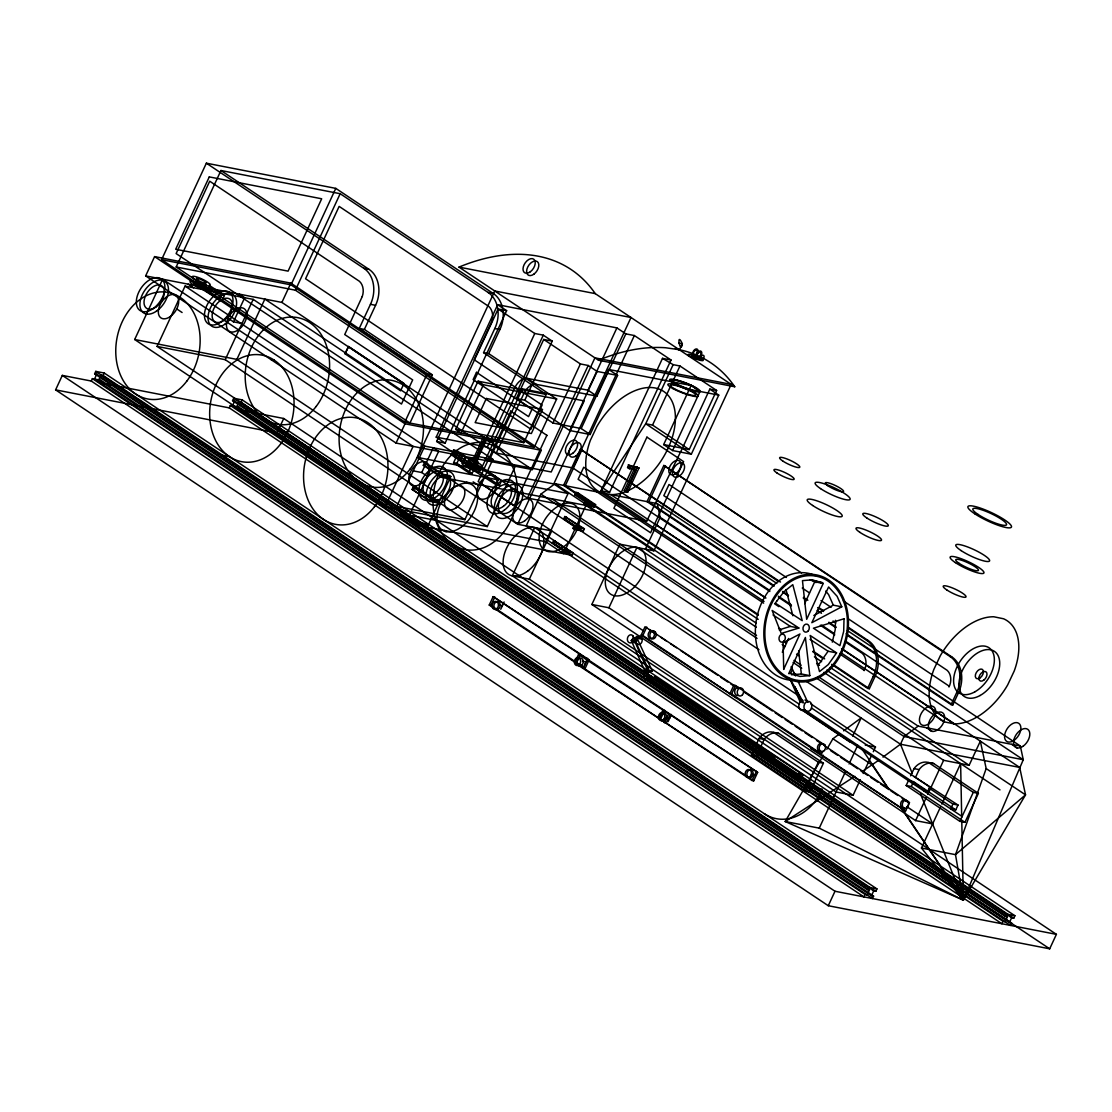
<?xml version="1.0" encoding="UTF-8"?>
<svg xmlns="http://www.w3.org/2000/svg" width="1112" height="1112" viewBox="0 0 1112 1112"><rect width="100%" height="100%" fill="white"/><g stroke="black" fill="none" stroke-linecap="round" stroke-linejoin="round"><path stroke-width="1.5" d="M835.459 620.301L835.209 629.753L832.304 642.138M818.418 676.735L943.601 760.302L969.136 765.278L980.339 741.148L986.177 768.587L955.5 854.655L963.353 900.178L785.197 821.518L823.353 755.312M691.455 356.062L696.126 356.827L697.905 352.129A3.711 2.293 -61.2 0 0 696.682 348.959A3.711 2.293 -61.2 0 0 693.29 351.378L691.455 356.062L695.195 358.106L699.865 358.87L701.644 354.186A3.711 2.293 -61.2 0 0 700.407 351.003A3.711 2.293 -61.2 0 0 697.029 353.421L695.195 358.106M948.981 687.007L949.843 684.95A12.566 9.66 -79 0 0 947.118 670.3L843.369 600.897M864.149 670.647L865.039 668.548A13.08 10.05 -79 0 0 862.203 653.3L844.856 641.582M847.441 630.587L1020.343 746.013L1023.262 759.732L963.353 900.178L819.252 828.148L785.197 821.518L854.836 776.329M500.747 609.237L504.111 601.995M584.245 665.532L587.609 658.29M668.076 721.688L671.439 714.46M782.292 652.257L788.644 638.469M804.671 603.635L814.721 581.798L810.245 579.852M783.626 669.424L799.945 633.979L783.07 642.847L783.724 669.215M823.2 583.439L806.687 619.314L802.461 580.631L812.385 579.825L823.2 583.439L814.721 581.798M873.587 896.133L100.9 380.276L99.788 382.695L229.225 407.882L230.337 405.477L1003.024 921.32L1005.151 921.737L1007.389 916.913L234.701 401.057L232.464 405.88L1010.419 925.392L1011.531 922.988L238.858 407.131L237.732 409.536L283.727 418.487L1056.4 934.344L1049.686 948.814L828.273 905.724L55.6 389.867L62.314 375.397L91.267 381.041L863.954 896.884L865.067 894.479L867.193 894.896L869.431 890.073L96.758 374.216L94.631 373.799L95.743 371.38L104.264 373.048L876.937 888.905L875.825 891.31L873.698 890.893L101.011 375.036L98.773 379.859L871.461 895.716L873.587 896.133L872.461 898.552L94.52 379.039L96.758 374.216M91.267 381.041L92.393 378.622L100.9 380.276M145.644 275.901L154.596 256.608L290.844 283.129L541.252 450.304L532.3 469.598L396.053 443.076L145.644 275.901L281.892 302.422L532.3 469.598M101.011 375.036L103.138 375.453L104.264 373.048M488.696 353.63L556.653 399.013L534.26 447.246L404.837 422.06L161.587 259.666L206.359 163.186L335.796 188.373L493.2 293.457A26.66 20.489 -79 0 1 499.886 329.513L488.696 353.63L483.581 352.643L494.784 328.526A26.66 20.489 -79 0 0 488.085 292.456L340.175 193.71L220.954 170.511L176.182 266.991L409.939 423.046L432.332 374.813L364.361 329.444L359.259 328.443L370.449 304.327A26.66 20.489 -79 0 0 363.763 268.27L206.359 163.186M134.677 339.521L162.672 279.223L413.08 446.398L385.086 506.697L134.677 339.521L236.87 359.398L487.278 526.574L515.259 466.275L264.851 299.1L236.87 359.398M157.084 346.416L185.065 286.118L253.188 299.378L492.866 459.381L464.872 519.679L396.748 506.419L157.084 346.416L225.208 359.676L464.872 519.679M203.565 289.481L205.803 284.658L203.788 283.977A9.897 1.946 24.9 0 1 192.279 277.069A9.897 1.946 24.9 0 1 201.814 278.931A9.897 1.946 24.9 0 1 210.001 285.186L206.971 290.135L207.763 290.01A9.897 1.946 24.9 0 0 201.119 284.491A9.897 1.946 24.9 0 0 190.235 281.253L189.985 281.683A9.897 1.946 24.9 0 0 201.55 288.8L218.772 299.628L222.178 300.282L224.415 295.458L209.209 285.311M218.772 299.628L221.01 294.805L224.415 295.458M228.113 318.254L233.478 321.841L244.682 297.724L239.316 294.138M225.208 359.676L253.188 299.378M1007.389 916.913L1005.262 916.496L232.575 400.654L233.701 398.235L242.221 399.889L1014.895 915.746L1013.769 918.164L1011.642 917.747L238.969 401.891L236.731 406.714L1009.404 922.571L1011.531 922.988M281.892 302.422L290.844 283.129M161.587 259.666L291.01 284.853L335.796 188.373M238.969 401.891L241.095 402.308L242.221 399.889M176.182 266.991L295.389 290.19L340.175 193.71M55.6 389.867L276.999 432.957L283.727 418.487M345.151 353.783L348.515 346.541L403.962 383.557L400.598 390.798L344.984 353.755L348.515 346.541M364.361 329.444L375.564 305.313A26.66 20.489 -79 0 0 368.864 269.257L220.954 170.511M404.837 422.06L427.216 373.827L432.332 374.813M396.053 443.076L405.004 423.783L541.252 450.304M417.514 457.407L494.757 290.983L631.004 317.504L553.762 483.928L417.514 457.407L442.228 473.976L450.819 476.492L427.314 527.144L402.03 511.131L400.918 513.549L418.793 525.49L572.082 555.319L573.194 552.9L553.609 540.627L552.483 543.045L568.579 553.79L569.705 551.385L553.609 540.627M396.748 506.419L424.742 446.12L457.199 452.445L454.961 457.268L458.255 457.908L460.493 453.084L492.866 459.381M497.676 304.702L506.627 310.679L445.147 443.104L436.21 437.127L497.676 304.702L616.896 327.901L625.834 333.878L634.354 335.532L671.022 360.01L609.543 492.449L601.036 490.781L662.502 358.356L671.022 360.01M412.107 489.419L429.913 500.497L438.503 503.027L429.997 501.359L412.107 489.419L413.233 487.014L431.025 498.093L439.629 500.608L431.108 498.954L413.233 487.014M423.297 465.302L424.423 462.898L426.132 463.217L425.006 465.636L423.297 465.302L441.186 477.243L594.461 507.072L595.587 504.667L577.698 492.727L576.002 492.394L574.876 494.798L590.972 505.557L592.098 503.138L576.002 492.394M400.918 513.549L402.613 513.869L403.739 511.464M413.817 489.753L414.929 487.348M663.655 444.578L672.607 450.555L691.33 454.196L718.755 395.107L700.032 391.466L691.094 385.489L663.655 444.578L689.204 449.554L716.628 390.465L709.817 389.13L682.393 448.233L646.642 521.236L527.422 498.037L481.816 467.582L473.295 465.928L436.641 441.45L498.106 309.011L506.627 310.679M455.67 429.413L478.063 381.18L546.187 394.44L523.794 442.673L455.67 429.413L461.035 432.999L483.428 384.752L556.653 399.013M402.613 513.869L418.71 524.628L419.836 522.209L428.426 524.725L419.919 523.071L402.03 511.131M429.913 500.497L431.025 498.093M425.006 465.636L441.103 476.381L442.228 473.976M418.793 525.49L419.919 523.071M429.997 501.359L431.108 498.954M441.186 477.243L442.312 474.838L450.819 476.492M451.361 454.864L454.655 455.503L474.504 468.944L474.073 468.082A4.073 0.792 24.9 0 0 468.221 465.344A4.073 0.792 24.9 0 0 469.139 467.123L472.433 468.597L451.361 454.864L453.599 450.04L456.907 450.68L465.858 456.671L463.621 461.494L460.326 460.854L462.564 456.031L453.599 450.04M454.655 455.503L456.907 450.68M453.599 462.675L455.837 457.852L459.145 458.505L456.907 463.329L453.599 462.675L468.819 472.836L472.169 473.615L456.907 463.329M426.647 523.53L425.521 525.948L418.71 524.628M436.724 501.832L437.836 499.413M441.103 476.381L447.914 477.715L449.039 475.297M472.336 461.049L483.539 436.933L493.839 439.782L492.727 442.201L484.123 439.685L474.046 461.383L472.336 461.049L474.129 462.244L475.839 462.578L485.916 440.866M474.129 462.244L485.332 438.128L493.839 439.782M473.295 465.928L534.775 333.503L543.281 335.157L552.233 341.12L524.794 400.209L516.288 398.555L543.712 339.466L552.233 341.12M474.351 468.652L472.113 473.476L468.819 472.836L471.057 468.013L474.615 468.764M475.436 470.974L477.673 466.15L481.871 466.692A9.897 1.946 24.9 0 0 473.684 460.437A9.897 1.946 24.9 0 0 464.149 458.575A9.897 1.946 24.9 0 0 475.658 465.483L481.079 466.818L501.651 480.551L568.065 493.478L545.672 541.711L409.424 515.203L431.817 466.957L498.245 479.884L495.994 484.707L473.42 470.306A9.897 1.946 24.9 0 1 461.855 463.19L462.105 462.759A9.897 1.946 24.9 0 1 472.989 465.997A9.897 1.946 24.9 0 1 479.633 471.516L475.436 470.974L478.883 471.669M436.21 437.127L487.292 447.08L514.995 387.393A11.773 7.172 -56.3 0 1 527.255 378.372L587.984 390.187L596.922 396.164L625.834 333.878M484.123 439.685L490.934 441.005L492.06 438.587M481.079 466.818L478.841 471.641L499.413 485.374L501.651 480.551M481.816 467.582L543.281 335.157M510.811 411.259L478.174 481.552L514.203 505.612L546.84 435.32M487.292 447.08L496.244 453.043L523.947 393.37A11.773 7.172 -56.3 0 1 536.192 384.335L596.922 396.164M552.956 423.033L580.381 363.944L588.206 365.473L597.144 371.436L617.577 375.411L590.152 434.514L569.719 430.525L560.768 424.562L552.956 423.033L516.288 398.555M560.768 424.562L588.206 365.473M527.422 498.037L561.463 424.701L581.201 428.537L590.152 434.514M447.914 477.715L517.678 524.28L594.92 357.855L731.168 384.377L653.925 550.801L619.857 544.171L591.862 604.469L915.607 820.6L932.634 823.909L906.739 806.617M587.984 390.187L616.896 327.901M569.719 430.525L597.144 371.436M753.727 780.832L659.013 718.408L662.933 709.956L757.647 772.381L753.727 780.832L752.018 780.499L489.238 605.053L493.158 596.616L589.096 659.861L585.19 668.312L583.48 667.978L587.4 659.541L589.096 659.861M776.843 583.452L657.261 503.611L555.055 483.72L540.946 494.131L526.184 525.934L849.929 742.065L853.335 742.733M489.238 605.053L490.934 605.387L494.854 596.949M860.299 779.721L853.085 795.275L836.043 791.966L512.312 575.835L534.705 527.588L799.445 704.341M581.201 428.537L608.639 369.448L691.094 385.489M780.527 582.035L580.367 449.206L563.575 485.388L758.12 615.27M496.244 453.043L572.875 467.957L634.354 335.532M582.076 449.54L565.285 485.708L758.384 614.63M512.312 575.835L529.34 579.143L551.733 530.91L517.678 524.28M579.783 529.673L563.687 518.929L564.799 516.51L584.398 528.784L583.272 531.202L574.751 529.534L572.972 528.339L574.084 525.934L580.895 527.255L579.783 529.673L572.972 528.339M552.483 543.045L554.193 543.379L555.305 540.96M563.687 518.929L565.382 519.262L566.508 516.844M574.876 494.798L576.586 495.132L577.698 492.727M545.672 541.711L561.768 552.469L562.894 550.051L569.705 551.385M653.925 550.801L584.161 504.222L585.287 501.818L592.098 503.138M563.562 553.665L587.067 503.013L595.587 504.667M598.506 360.246L734.754 386.767L595.24 293.624L458.992 267.102L598.506 360.246A230.49 140.39 -56.3 0 1 665.699 347.764L679.557 349.738L682.337 343.747C675.762 329.638 680.53 356.132 682.337 343.747L678.862 343.052M716.628 390.465L679.96 365.987L673.149 364.653L645.724 423.755L601.036 490.781L646.642 521.236M636.175 470.015L629.364 468.694L627.571 467.499L628.683 465.094L638.997 467.943L627.793 492.06L626.098 491.726L624.305 490.531L634.382 468.819L636.175 470.015L626.098 491.726M629.364 468.694L630.476 466.275L638.997 467.943M691.33 454.196L645.724 423.755L652.535 425.076L679.96 365.987M624.305 490.531L626.014 490.865L637.204 466.748M847.344 635.355L951.107 704.619L952.803 704.952L958.405 692.901A26.66 20.489 -79 0 0 951.705 656.831L663.836 465.442L647.031 501.623L773.855 586.288M665.532 465.775L648.741 501.957L774.119 585.663M672.607 450.555L700.032 391.466M574.626 662.863L578.546 654.426L580.242 654.76L576.322 663.197L574.626 662.863L666.171 723.175L670.077 714.738L578.546 654.426M591.862 604.469L608.903 607.777L636.884 547.479L756.313 627.21M657.261 503.611L660.167 517.33L645.405 549.133L756.188 623.109M737.075 698.419L641.124 635.174L645.043 626.723L738.132 688.064M641.124 635.174L642.833 635.508L646.753 627.057M660.709 718.727L664.628 710.29M664.462 722.842L668.381 714.404M735.546 685.534L733.837 685.2L729.917 693.652L731.626 693.971L735.546 685.534L825.382 745.513L823.672 745.179M751.198 755.326L753.436 750.503L758.551 751.503L800.807 779.707L803.045 774.883L760.789 746.68L755.673 745.679L759.037 738.451A18.306 14.067 -79 0 1 773.577 732.363L778.692 733.35L823.408 763.207L809.967 792.147L804.852 791.16L751.198 755.326L756.313 756.327L809.967 792.147M756.313 756.327L758.551 751.503M760.789 746.68L764.152 739.438A18.306 14.067 -79 0 1 778.692 733.35M752.018 780.499L756.424 771.339M774.772 756.827L771.367 756.16L769.129 760.983L772.534 761.65L774.772 756.827L655.01 676.874L649.533 679.529L646.128 678.862L651.604 676.207M646.128 678.862L795.692 778.72L797.929 773.896L803.045 774.883M819.752 753.616L821.462 753.95L822.769 751.142M804.852 791.16L818.293 762.207L823.408 763.207M831.609 664.323L867.638 688.384L873.24 676.318A26.66 20.489 -79 0 0 866.554 640.262L847.858 627.78M867.638 688.384L869.348 688.717L874.936 676.652A26.66 20.489 -79 0 0 868.25 640.595L848.122 627.154M852.723 736.047L861.119 717.949L843.647 730.834M819.252 828.148L845.44 771.742M849.054 763.958L857.713 745.29M863.19 773.493L871.141 756.382M873.309 751.712L875.478 747.042L810.731 703.813M882.997 757.105L900.47 744.22L904.042 736.533L918.151 726.136L1020.343 746.013M828.273 905.724L835.001 891.254L1056.4 934.344M910.658 775.842L914.022 768.614A18.306 14.067 -79 0 1 928.562 762.526L933.663 763.513L978.379 793.37L964.952 822.31L959.837 821.323L906.183 785.489L908.421 780.666L913.536 781.666L955.778 809.87L958.016 805.046L914.064 776.51M906.183 785.489L911.284 786.49L913.536 781.666M915.774 776.843L919.124 769.601A18.306 14.067 -79 0 1 933.663 763.513M951.107 704.619L956.695 692.567A26.66 20.489 -79 0 0 950.009 656.511L663.836 465.442M94.631 373.799L867.304 889.656L868.43 887.237L876.937 888.905M812.608 748.849L810.898 748.515L905.613 810.94L909.533 802.503L825.104 746.138M871.461 895.716L873.698 890.893M924.114 791.146L927.519 791.813L929.757 786.99L811.426 707.983M915.607 820.6L926.365 797.401M927.811 794.316L943.601 760.302M842.215 648.935L1019.69 767.419L1025.528 794.858L963.353 900.178L921.445 848.039L940.404 807.187M941.85 804.073L960.629 763.61L961.699 817.209M958.016 805.046L952.914 804.059L950.677 808.883L955.778 809.87M959.837 821.323L973.278 792.369L978.379 793.37M1003.024 921.32L1001.898 923.738L229.225 407.882M1005.262 916.496L1006.374 914.092L1014.895 915.746M1009.404 922.571L1011.642 917.747M421.754 472.53L433.263 447.788L438.628 451.361L427.119 476.117L421.754 472.53L413.247 470.876M836.572 652.883L810.161 635.48L819.502 671.578L828.273 664.587L836.572 652.883L828.092 651.257L819.794 662.947L817.292 664.948M826.828 749.293L832.902 738.757L839.616 733.809M631.491 640.985L633.77 637.857M648.532 672.329L635.438 642.861L632.033 642.194A4.073 3.127 -79 0 1 627.891 641.388A4.073 3.127 -79 0 1 628.572 635.939A4.073 3.127 -79 0 1 632.839 635.8L633.618 637.537L631.282 640.526L645.127 671.676L648.532 672.329L652.341 670.925M652.466 671.398L637.023 638.191A4.073 3.127 -79 0 1 635.438 642.861L634.688 641.179L637.023 638.191L636.245 636.467L641.346 637.454L642.124 639.192A4.073 3.127 -79 0 1 638.677 644.543A4.073 3.127 -79 0 1 636.217 639.053A4.073 3.127 -79 0 1 641.346 637.454M878.966 760.066L862.092 771.617M645.127 671.676L648.407 669.327M813.831 615.506L833.305 605.164L841.77 606.804L837.1 596.282L828.593 586.983L811.829 622.692L841.77 606.804M779.164 629.865L790.368 626.403L798.847 628.03L781.236 633.465L772.117 610.418L798.847 628.03M648.115 680.183L647.684 680.294A5.101 3.92 -79 0 1 643.848 676.263A5.101 3.92 -79 0 1 646.878 670.453L652.23 670.883L651.326 670.856A5.101 3.92 -79 0 0 647.267 675.818A5.101 3.92 -79 0 0 650.409 680.947A5.101 3.92 -79 0 0 655.01 676.874M791.424 674.789L801.349 673.983L809.828 675.623L805.394 637.468L789.006 673.01L799.903 676.416L809.828 675.623M693.318 357.077L698.002 357.842M646.878 670.453L650.284 671.05M813.414 580.686L821.893 582.313M363.763 268.27L368.864 269.257M488.085 292.456L493.2 293.457M370.449 304.327L375.564 305.313M494.784 328.526L499.886 329.513M233.478 321.841L241.999 323.495M403.962 383.557L348.334 346.513M270.841 359.496L274.247 360.149M627.571 467.499L634.382 468.819M232.575 400.654L234.701 401.057M436.641 441.45L445.147 443.104M230.337 405.477L238.858 407.131M469.139 467.123L474.073 468.082M279.112 430.622L287.633 432.276M495.994 484.707L499.413 485.374M584.161 504.222L590.972 505.557M220.954 454.975L229.461 456.629M575.877 527.13L584.398 528.784M385.086 506.697L487.278 526.574M564.674 551.246L573.194 552.9M561.768 552.469L568.579 553.79M866.554 640.262L868.25 640.595M950.009 656.511L951.705 656.831M652.244 630.657L653.62 631.574A4.073 3.127 -79 0 1 652.549 638.149A4.073 3.127 -79 0 1 648.143 635.216A4.073 3.127 -79 0 1 652.244 630.657L655.329 631.908A4.073 3.127 -79 0 1 654.245 638.483A4.073 3.127 -79 0 1 649.853 635.55A4.073 3.127 -79 0 1 653.939 630.977M653.62 631.574L655.329 631.908M873.24 676.318L874.936 676.652M956.695 692.567L958.405 692.901M499.052 604.97L502.457 605.637M632.839 635.8L633.618 637.537L642.124 639.192M582.549 661.265L585.954 661.932M806.45 681.447L900.47 744.22L1019.69 767.419M865.247 745.054L875.478 747.042M666.38 717.435L669.785 718.102M759.037 738.451L764.152 739.438M914.022 768.614L919.124 769.601M795.692 778.72L800.807 779.707M757.647 772.381L493.158 596.616M751.337 774.299L754.742 774.953M807.103 786.337L812.205 787.324M813.914 787.657L822.421 789.312A54.238 41.672 -79 0 1 764.264 813.664M921.445 848.039L955.5 854.655L1025.528 794.858L986.177 768.587M867.304 889.656L869.431 890.073M634.688 641.179L631.282 640.526L633.006 640.901M944.436 721.883L954.165 723.884A59.659 36.335 -56.3 0 0 1007.708 684.853L1014.213 671.022A59.659 36.335 -56.3 0 0 1003.552 618.772L993.808 616.771A59.659 36.335 -56.3 0 0 940.279 655.802L933.774 669.632A59.659 36.335 -56.3 0 0 944.436 721.883L840.547 652.522M648.935 670.272L633.618 637.537M696.126 356.827L699.865 358.87M662.502 358.356L673.149 364.653M679.557 349.738L675.359 348.292L677.82 349.39A230.49 140.39 -56.3 0 1 734.754 386.767M773.021 614.95L790.368 626.403M810.022 639.344L828.092 651.257M709.817 389.13L718.755 395.107M608.639 369.448L617.577 375.411M498.106 309.011L534.775 333.503M543.712 339.466L580.381 363.944M652.535 425.076L689.204 449.554M527.255 378.372L536.192 384.335M483.581 352.643L546.187 394.44M801.571 572.986L669.007 484.484L663.822 495.646L786.392 577.462M811.663 579.727L815.986 582.618M514.995 387.393L523.947 393.37M628.238 464.788L630.476 466.275M524.794 400.209L561.463 424.701M802.252 588.053L809.466 592.877M821.003 600.577L831.095 607.305M848.4 618.87L949.328 686.257M803.531 597.394L807.854 600.271M819.349 607.944L823.672 610.835M580.367 449.206L778.831 581.701M803.267 598.02L806.144 599.938M817.654 607.625L823.408 611.461M478.063 381.18L483.428 384.752M817.181 610.391L821.504 613.268M833.041 620.969L835.918 622.887M782.765 591.431L788.519 595.281M828.871 622.22L836.071 627.029M846.162 633.757L952.803 704.952M1011.823 744.359L1017.188 747.945M782.5 592.057L788.255 595.907M828.607 622.845L835.821 627.654M510.491 411.051L547.16 435.529M626.014 490.865L627.793 492.06M660.167 517.33L769.671 590.444M778.317 596.213L791.285 604.872M821.546 625.069L834.514 633.729M846.037 641.415L1023.262 759.732L904.042 736.533L816.138 677.861M769.838 591.487L583.717 467.235L578.115 479.3L763.624 603.149M778.483 597.269L791.48 605.943M820.336 625.208L834.751 634.841M572.875 467.957L609.543 492.449M656.608 525.017L765.959 598.02M774.591 603.788L778.9 606.665M765.153 597.686L610.752 494.618A59.659 36.335 -56.3 0 0 668.924 446.412A59.659 36.335 -56.3 0 0 657.081 388.435A59.659 36.335 -56.3 0 0 596.866 426.535L590.361 440.366A59.659 36.335 -56.3 0 0 601.022 492.616L764.069 601.467M841.617 648.755L954.165 723.884M359.259 328.443L427.216 373.827M291.01 284.853L534.26 447.246M295.389 290.19L523.794 442.673M839.852 654.037L864.288 670.355M778.553 628.099L781.444 630.031M813.136 651.187L824.673 658.888M833.319 664.656L869.348 688.717M812.886 651.827L822.963 658.554M926.657 727.79L932.037 731.376M576.586 495.132L594.461 507.072M490.934 441.005L492.727 442.201M555.055 483.72L758.217 619.356M814.415 656.872L821.615 661.682M830.261 667.45L918.151 726.136M483.539 436.933L485.332 438.128M553.762 483.928L568.065 493.478M783.529 641.36L786.406 643.278M816.625 663.447L819.502 665.365M826.702 670.175L969.136 765.278M782.209 644.501L785.086 646.419M796.595 654.106L799.472 656.024M823.936 672.357L999.98 789.881M551.886 498.788L756.549 635.425M793.954 660.403L801.154 665.198M540.946 494.131L757.077 638.413M793.092 662.46L801.738 668.242M484.345 457.727L489.711 461.313M564.799 516.51L580.895 527.255M565.382 519.262L583.272 531.202M928.562 762.526L973.278 792.369M537.374 501.818L758.968 649.742M793.495 672.802L796.373 674.72M474.046 461.383L475.839 462.578M205.803 284.658L221.01 294.805M477.673 466.15L498.245 479.884M154.596 256.608L405.004 423.783M188.22 284.185L193.585 287.772M185.065 286.118L424.742 446.12M483.762 485.527L797.777 695.167M804.963 699.976L807.84 701.894M473.156 481.843L478.521 485.43M929.145 788.186L952.914 804.059M466.734 482.219L468.527 483.414M804.504 709.692L927.519 791.813M554.193 543.379L572.082 555.319M802.53 709.984L962.075 816.5M911.284 786.49L964.952 822.31M424.423 462.898L442.312 474.838M832.902 738.757L872.239 765.028L888.724 789.464M176.725 308.941L182.09 312.514M743.845 691.886L772.34 710.915M775.189 712.82L782.32 717.574M785.169 719.478L792.3 724.232M795.149 726.136L802.266 730.89M805.116 732.794L812.246 737.548M816.528 740.411L822.241 744.22M649.325 629.587L656.469 634.354M660.75 637.218L666.463 641.026M670.745 643.89L676.457 647.698M680.739 650.562L717.865 675.345M720.729 677.25L727.86 682.017M730.723 683.922L733.572 685.84M830.553 750.586L837.711 755.354M840.575 757.272L847.733 762.04M850.597 763.958L857.741 768.739M860.605 770.644L867.763 775.425M870.626 777.33L877.785 782.111M880.648 784.016L887.793 788.797M890.656 790.702L897.815 795.483M902.11 798.346L907.823 802.169M608.903 607.777L643.431 630.838M731.626 693.971L821.462 753.95M642.833 635.508L905.613 810.94M773.577 732.363L818.293 762.207M529.34 579.143L853.085 795.275M444.341 530.452L446.134 531.647M241.095 402.308L1013.769 918.164M233.701 398.235L1006.374 914.092M649.533 679.529L772.534 761.65M276.999 432.957L1049.686 948.814M490.934 605.387L585.19 668.312M103.138 375.453L875.825 891.31M95.743 371.38L868.43 887.237M92.393 378.622L865.067 894.479M62.314 375.397L835.001 891.254M825.716 591.07L828.621 594.642L833.305 605.164M901.318 808.16L963.353 900.178L961.769 820.656M862.286 749.474L889.239 789.659M901.749 808.313L963.353 900.178L920.569 794.065M790.882 680.238L803.656 702.798L801.947 702.464L794.927 686.688M795.553 675.943L791.23 666.63A4.073 3.127 -79 0 1 791.813 670.953A4.073 3.127 -79 0 1 788.825 673.705M797.721 680.613L807.826 702.367M789.728 678.473L800.251 702.131M900.47 744.22L912.146 773.16M786.017 589.582L792.884 615.756M798.652 650.756L801.349 673.983M458.992 267.102A230.49 140.39 -56.3 0 1 595.24 293.624M821.337 751.281A4.073 3.127 -79 0 1 817.598 746.652A4.073 3.127 -79 0 1 822.936 744.428M737.687 695.528A4.073 3.127 -79 0 1 734.976 690.135A4.073 3.127 -79 0 1 740.189 688.495M904.459 807.785A4.073 3.127 -79 0 1 900.72 803.17A4.073 3.127 -79 0 1 906.072 800.932M803.698 710.193A5.101 3.92 -79 0 1 798.833 706.426A5.101 3.92 -79 0 1 802.892 700.351M793.857 680.322A54.238 41.811 -79.1 0 1 756.758 617.855A54.238 41.811 -79.1 0 1 815.179 575.543M844.022 618.772L843.688 631.394L839.907 645.641L813.442 628.224L844.022 618.772M362.248 296.543L344.72 334.531L412.677 379.915L401.488 404.031L176.127 253.578L209.709 181.214L359.426 281.294A13.08 10.05 -79 0 1 362.248 296.543M491.685 321.729L474.157 359.718L542.114 405.102L530.924 429.218L305.564 278.764L339.146 206.401L488.849 306.495A13.08 10.05 -79 0 1 491.685 321.729M209.278 176.905L175.696 249.255L288.091 271.133L321.688 198.784L209.278 176.905M476.492 372.339L473.128 379.581L528.575 416.611L531.953 409.355L476.492 372.339M486.347 398.471L475.144 422.602L531.355 433.527L542.545 409.411L486.347 398.471M522.404 388.88L489.419 459.951L551.218 471.974L584.203 400.904L522.404 388.88M646.934 437.141L613.907 508.281L650.576 532.773L683.602 461.619L646.934 437.141M776.76 601.147L775.259 603.121L802.225 620.649L792.786 584.662L784.016 591.667L776.76 601.147M496.063 609.682L494.673 608.764A4.073 3.127 -79 0 1 495.757 602.19A4.073 3.127 -79 0 1 500.15 605.123A4.073 3.127 -79 0 1 496.063 609.682M197.88 280.154L197.088 279.557A5.351 1.042 24.9 0 1 200.702 279.418A5.351 1.042 24.9 0 1 205.859 283.212A5.351 1.042 24.9 0 1 197.88 280.154M629.823 591A27.119 16.513 -56.3 0 0 640.915 549.161A27.119 16.513 -56.3 0 0 606.346 574.64A27.119 16.513 -56.3 0 0 629.823 591M527.63 571.109A27.119 16.513 -56.3 0 0 538.722 529.27A27.119 16.513 -56.3 0 0 504.153 554.749A27.119 16.513 -56.3 0 0 527.63 571.109M563.645 546.812A27.119 16.513 -56.3 0 0 574.737 504.973A27.119 16.513 -56.3 0 0 540.168 530.466A27.119 16.513 -56.3 0 0 563.645 546.812M1023.318 746.055A10.842 6.602 -56.3 0 0 1027.766 729.319A10.842 6.602 -56.3 0 0 1013.936 739.508A10.842 6.602 -56.3 0 0 1023.318 746.055M938.153 729.486A10.842 6.602 -56.3 0 0 942.601 712.75A10.842 6.602 -56.3 0 0 928.77 722.939A10.842 6.602 -56.3 0 0 938.153 729.486M974.751 691.9A27.119 16.513 -56.3 0 0 991.251 649.769A27.119 16.513 -56.3 0 0 955.972 669.313A27.119 16.513 -56.3 0 0 974.751 691.9M980.117 695.486A27.119 16.513 -56.3 0 0 996.616 653.356A27.119 16.513 -56.3 0 0 961.338 672.899A27.119 16.513 -56.3 0 0 980.117 695.486M980.186 677.792A5.421 3.308 -56.3 0 0 982.396 669.424A5.421 3.308 -56.3 0 0 975.488 674.525A5.421 3.308 -56.3 0 0 980.186 677.792M983.759 680.183A5.421 3.308 -56.3 0 0 985.983 671.815A5.421 3.308 -56.3 0 0 979.06 676.902A5.421 3.308 -56.3 0 0 983.759 680.183M782.723 460.993A11.176 2.127 25.2 0 0 799.584 467.415A11.176 2.127 25.2 0 0 786.809 458.895A11.176 2.127 25.2 0 0 782.723 460.993M866.762 517.942A14.081 2.683 25.2 0 0 888.001 526.032A14.081 2.683 25.2 0 0 871.919 515.287A14.081 2.683 25.2 0 0 866.762 517.942M777.066 473.045A11.176 2.127 25.2 0 0 793.926 479.467A11.176 2.127 25.2 0 0 781.152 470.946A11.176 2.127 25.2 0 0 777.066 473.045M859.965 532.398A14.081 2.683 25.2 0 0 881.218 540.488A14.081 2.683 25.2 0 0 865.122 529.743A14.081 2.683 25.2 0 0 859.965 532.398M812.636 505.473A19.321 3.683 25.2 0 0 841.784 516.566A19.321 3.683 25.2 0 0 819.711 501.832A19.321 3.683 25.2 0 0 812.636 505.473M959.197 563.395A12.607 2.405 25.2 0 0 978.212 570.637A12.607 2.405 25.2 0 0 963.812 561.032A12.607 2.405 25.2 0 0 959.197 563.395M946.743 589.902A12.607 2.405 25.2 0 0 965.758 597.144A12.607 2.405 25.2 0 0 951.358 587.525A12.607 2.405 25.2 0 0 946.743 589.902M955.43 562.63A18.64 3.544 25.2 0 0 983.536 573.333A18.64 3.544 25.2 0 0 962.255 559.114A18.64 3.544 25.2 0 0 955.43 562.63M961.088 550.579A18.64 3.544 25.2 0 0 989.193 561.282A18.64 3.544 25.2 0 0 967.913 547.062A18.64 3.544 25.2 0 0 961.088 550.579M974.696 513.744A24.033 4.573 25.2 0 0 1010.947 527.547A24.033 4.573 25.2 0 0 983.494 509.213A24.033 4.573 25.2 0 0 974.696 513.744M978.073 514.439A18.612 3.544 25.2 0 0 1006.151 525.128A18.612 3.544 25.2 0 0 984.898 510.936A18.612 3.544 25.2 0 0 978.073 514.439M456.226 507.781A13.552 8.257 -56.3 0 0 462.634 486.75A13.552 8.257 -56.3 0 0 445.189 498.593A13.552 8.257 -56.3 0 0 456.226 507.781M524.878 520.666A13.552 8.257 -56.3 0 0 530.424 499.747A13.552 8.257 -56.3 0 0 513.132 512.493A13.552 8.257 -56.3 0 0 524.878 520.666M511.395 515.023A19.029 11.593 -56.3 0 0 519.179 485.666A19.029 11.593 -56.3 0 0 494.923 503.555A19.029 11.593 -56.3 0 0 511.395 515.023M441.923 498.232A13.552 8.257 -56.3 0 0 448.331 477.201A13.552 8.257 -56.3 0 0 430.886 489.044A13.552 8.257 -56.3 0 0 441.923 498.232M510.561 511.117A13.552 8.257 -56.3 0 0 516.107 490.197A13.552 8.257 -56.3 0 0 498.829 502.93A13.552 8.257 -56.3 0 0 510.561 511.117M442.534 502.29A19.029 11.593 -56.3 0 0 451.541 472.781A19.029 11.593 -56.3 0 0 427.05 489.405A19.029 11.593 -56.3 0 0 442.534 502.29M469.75 461.661A5.351 1.042 24.9 0 0 477.854 464.677A5.351 1.042 24.9 0 0 471.738 460.59A5.351 1.042 24.9 0 0 469.75 461.661M467.513 466.484A5.351 1.042 24.9 0 0 475.616 469.5A5.351 1.042 24.9 0 0 469.5 465.414A5.351 1.042 24.9 0 0 467.513 466.484M461.452 526.935A27.119 16.513 -56.3 0 0 472.544 485.096A27.119 16.513 -56.3 0 0 437.975 510.575A27.119 16.513 -56.3 0 0 461.452 526.935M420.447 483.901A13.552 8.257 -56.3 0 0 426.869 462.87A13.552 8.257 -56.3 0 0 409.424 474.713A13.552 8.257 -56.3 0 0 420.447 483.901M435.39 497.509A19.029 11.593 -56.3 0 0 444.383 467.999A19.029 11.593 -56.3 0 0 419.891 484.623A19.029 11.593 -56.3 0 0 435.39 497.509M434.764 493.45A13.552 8.257 -56.3 0 0 441.172 472.419A13.552 8.257 -56.3 0 0 423.728 484.276A13.552 8.257 -56.3 0 0 434.764 493.45M489.099 496.786A13.552 8.257 -56.3 0 0 494.645 475.866A13.552 8.257 -56.3 0 0 477.368 488.613A13.552 8.257 -56.3 0 0 489.099 496.786M504.236 510.255A19.029 11.593 -56.3 0 0 512.02 480.898A19.029 11.593 -56.3 0 0 487.765 498.774A19.029 11.593 -56.3 0 0 504.236 510.255M503.402 506.335A13.552 8.257 -56.3 0 0 508.962 485.416A13.552 8.257 -56.3 0 0 491.671 498.162A13.552 8.257 -56.3 0 0 503.402 506.335M471.71 459.409A4.073 0.792 24.9 0 0 477.868 461.702A4.073 0.792 24.9 0 0 473.225 458.603A4.073 0.792 24.9 0 0 471.71 459.409M280.613 443.952A54.238 41.672 -79 0 0 264.225 355.618A54.238 41.672 -79 0 0 210.724 425.618A54.238 41.672 -79 0 0 280.613 443.952M238.691 329.611A13.552 8.257 -56.3 0 0 244.237 308.691A13.552 8.257 -56.3 0 0 226.959 321.438A13.552 8.257 -56.3 0 0 238.691 329.611M170.053 316.725A13.552 8.257 -56.3 0 0 176.46 295.695A13.552 8.257 -56.3 0 0 159.016 307.537A13.552 8.257 -56.3 0 0 170.053 316.725M155.736 307.162A13.552 8.257 -56.3 0 0 162.157 286.145A13.552 8.257 -56.3 0 0 144.699 297.988A13.552 8.257 -56.3 0 0 155.736 307.162M195.642 284.978A5.351 1.042 24.9 0 0 203.746 287.994A5.351 1.042 24.9 0 0 197.63 283.907A5.351 1.042 24.9 0 0 195.642 284.978M156.361 311.235A19.029 11.593 -56.3 0 0 165.354 281.725A19.029 11.593 -56.3 0 0 140.876 298.35A19.029 11.593 -56.3 0 0 156.361 311.235M224.388 320.061A13.552 8.257 -56.3 0 0 229.934 299.142A13.552 8.257 -56.3 0 0 212.642 311.874A13.552 8.257 -56.3 0 0 224.388 320.061M225.222 323.967A19.029 11.593 -56.3 0 0 233.006 294.61A19.029 11.593 -56.3 0 0 208.75 312.486A19.029 11.593 -56.3 0 0 225.222 323.967M221.635 321.576A19.029 11.593 -56.3 0 0 229.419 292.22A19.029 11.593 -56.3 0 0 205.164 310.109A19.029 11.593 -56.3 0 0 221.635 321.576M152.789 308.844A19.029 11.593 -56.3 0 0 161.782 279.334A19.029 11.593 -56.3 0 0 137.29 295.959A19.029 11.593 -56.3 0 0 152.789 308.844M820.559 488.613A19.321 3.683 25.2 0 0 849.707 499.705A19.321 3.683 25.2 0 0 827.634 484.971A19.321 3.683 25.2 0 0 820.559 488.613M828.148 485.916A10.105 1.918 25.2 0 0 843.382 491.712A10.105 1.918 25.2 0 0 831.846 484.012A10.105 1.918 25.2 0 0 828.148 485.916M676.138 473.42A8.131 4.948 -56.3 0 0 679.46 460.868A8.131 4.948 -56.3 0 0 669.09 468.513A8.131 4.948 -56.3 0 0 676.138 473.42M572.75 453.293A8.131 4.948 -56.3 0 0 576.072 440.741A8.131 4.948 -56.3 0 0 565.702 448.386A8.131 4.948 -56.3 0 0 572.75 453.293M679.71 475.811A8.131 4.948 -56.3 0 0 683.046 463.259A8.131 4.948 -56.3 0 0 672.677 470.904A8.131 4.948 -56.3 0 0 679.71 475.811M576.322 455.684A8.131 4.948 -56.3 0 0 579.658 443.132A8.131 4.948 -56.3 0 0 569.274 450.777A8.131 4.948 -56.3 0 0 576.322 455.684M533.941 274.122A8.131 4.948 -56.3 0 0 537.277 261.57A8.131 4.948 -56.3 0 0 526.907 269.215A8.131 4.948 -56.3 0 0 533.941 274.122M530.368 271.731A8.131 4.948 -56.3 0 0 533.704 259.179A8.131 4.948 -56.3 0 0 523.321 266.824A8.131 4.948 -56.3 0 0 530.368 271.731M316.155 406.45A54.238 41.672 -79 0 0 299.767 318.115A54.238 41.672 -79 0 0 246.266 388.116A54.238 41.672 -79 0 0 316.155 406.45M410.05 469.139A54.238 41.672 -79 0 0 393.662 380.804A54.238 41.672 -79 0 0 340.161 450.805A54.238 41.672 -79 0 0 410.05 469.139M503.958 531.828A54.238 41.672 -79 0 0 487.57 443.493A54.238 41.672 -79 0 0 434.069 513.494A54.238 41.672 -79 0 0 503.958 531.828M374.522 506.641A54.238 41.672 -79 0 0 358.133 418.307A54.238 41.672 -79 0 0 304.632 488.307A54.238 41.672 -79 0 0 374.522 506.641M186.719 381.249A54.238 41.672 -79 0 0 170.331 292.929A54.238 41.672 -79 0 0 116.829 362.929A54.238 41.672 -79 0 0 186.719 381.249M929.215 723.509A10.842 6.602 -56.3 0 0 933.649 706.773A10.842 6.602 -56.3 0 0 919.832 716.962A10.842 6.602 -56.3 0 0 929.215 723.509M1014.38 740.092A10.842 6.602 -56.3 0 0 1018.814 723.356A10.842 6.602 -56.3 0 0 1004.984 733.545A10.842 6.602 -56.3 0 0 1014.38 740.092M752.171 776.496A4.073 3.127 -79 0 0 750.934 769.879A4.073 3.127 -79 0 0 746.93 775.12A4.073 3.127 -79 0 0 752.171 776.496M742.524 694.694A4.073 3.127 -79 0 0 741.37 688.036A4.073 3.127 -79 0 0 737.298 693.235A4.073 3.127 -79 0 0 742.524 694.694M824.492 750.447A4.073 3.127 -79 0 0 823.255 743.831A4.073 3.127 -79 0 0 819.238 749.071A4.073 3.127 -79 0 0 824.492 750.447M907.614 806.964A4.073 3.127 -79 0 0 906.377 800.334A4.073 3.127 -79 0 0 902.374 805.588A4.073 3.127 -79 0 0 907.614 806.964M750.461 776.162A4.073 3.127 -79 0 0 749.238 769.546A4.073 3.127 -79 0 0 745.221 774.8A4.073 3.127 -79 0 0 750.461 776.162M665.49 719.645A4.073 3.127 -79 0 0 664.253 713.014A4.073 3.127 -79 0 0 660.25 718.269A4.073 3.127 -79 0 0 665.49 719.645M663.781 719.311A4.073 3.127 -79 0 0 662.557 712.695A4.073 3.127 -79 0 0 658.54 717.935A4.073 3.127 -79 0 0 663.781 719.311M497.439 608.069A4.073 3.127 -79 0 0 496.216 601.439A4.073 3.127 -79 0 0 492.199 606.693A4.073 3.127 -79 0 0 497.439 608.069M582.243 664.698A4.073 3.127 -79 0 0 580.95 658.109A4.073 3.127 -79 0 0 576.989 663.419A4.073 3.127 -79 0 0 582.243 664.698M579.686 664.198A4.073 3.127 -79 0 0 578.393 657.609A4.073 3.127 -79 0 0 574.431 662.919A4.073 3.127 -79 0 0 579.686 664.198M810.62 709.72A5.101 3.92 -79 0 0 809.036 701.422A5.101 3.92 -79 0 0 804.032 708.052A5.101 3.92 -79 0 0 810.62 709.72M702.45 359.649A2.71 1.654 -56.3 0 0 703.632 355.465A2.71 1.654 -56.3 0 0 700.157 357.939A2.71 1.654 -56.3 0 0 702.45 359.649M672.788 388.519A16.277 2.724 21.1 0 0 697.919 396.386A16.277 2.724 21.1 0 0 678.501 385.725A16.277 2.724 21.1 0 0 672.788 388.519M674.525 388.811A13.539 2.266 21.1 0 0 695.431 395.344A13.539 2.266 21.1 0 0 679.265 386.476A13.539 2.266 21.1 0 0 674.525 388.811M674.595 383.848A16.277 2.724 21.1 0 0 699.726 391.702A16.277 2.724 21.1 0 0 680.308 381.041A16.277 2.724 21.1 0 0 674.595 383.848M675.874 384.057A14.234 2.391 21.1 0 0 697.877 390.938A14.234 2.391 21.1 0 0 680.878 381.611A14.234 2.391 21.1 0 0 675.874 384.057M690.552 356.632A8.131 1.362 21.1 0 0 703.118 360.552A8.131 1.362 21.1 0 0 693.401 355.228A8.131 1.362 21.1 0 0 690.552 356.632M676.443 383.821A13.539 2.266 21.1 0 0 697.349 390.354A13.539 2.266 21.1 0 0 681.197 381.485A13.539 2.266 21.1 0 0 676.443 383.821M699.504 356.716A2.71 1.682 -61.2 0 0 700.338 352.407A2.71 1.682 -61.2 0 0 697.071 355.117A2.71 1.682 -61.2 0 0 699.504 356.716M695.764 354.659A2.71 1.682 -61.2 0 0 696.612 350.363A2.71 1.682 -61.2 0 0 693.332 353.074A2.71 1.682 -61.2 0 0 695.764 354.659M830.164 667.687A52.917 40.797 -79.1 0 0 823.227 578.421A52.917 40.797 -79.1 0 0 765.056 638.274A52.917 40.797 -79.1 0 0 830.164 667.687M830.761 668.673A54.238 41.811 -79.1 0 0 823.658 577.184A54.238 41.811 -79.1 0 0 764.027 638.524A54.238 41.811 -79.1 0 0 830.761 668.673M808.327 630.782A4.073 3.141 -79.1 0 0 807.062 624.166A4.073 3.141 -79.1 0 0 803.059 629.434A4.073 3.141 -79.1 0 0 808.327 630.782M784.349 640.79A4.073 3.141 -79.1 0 0 783.043 634.188A4.073 3.141 -79.1 0 0 779.067 639.483A4.073 3.141 -79.1 0 0 784.349 640.79"/></g></svg>
